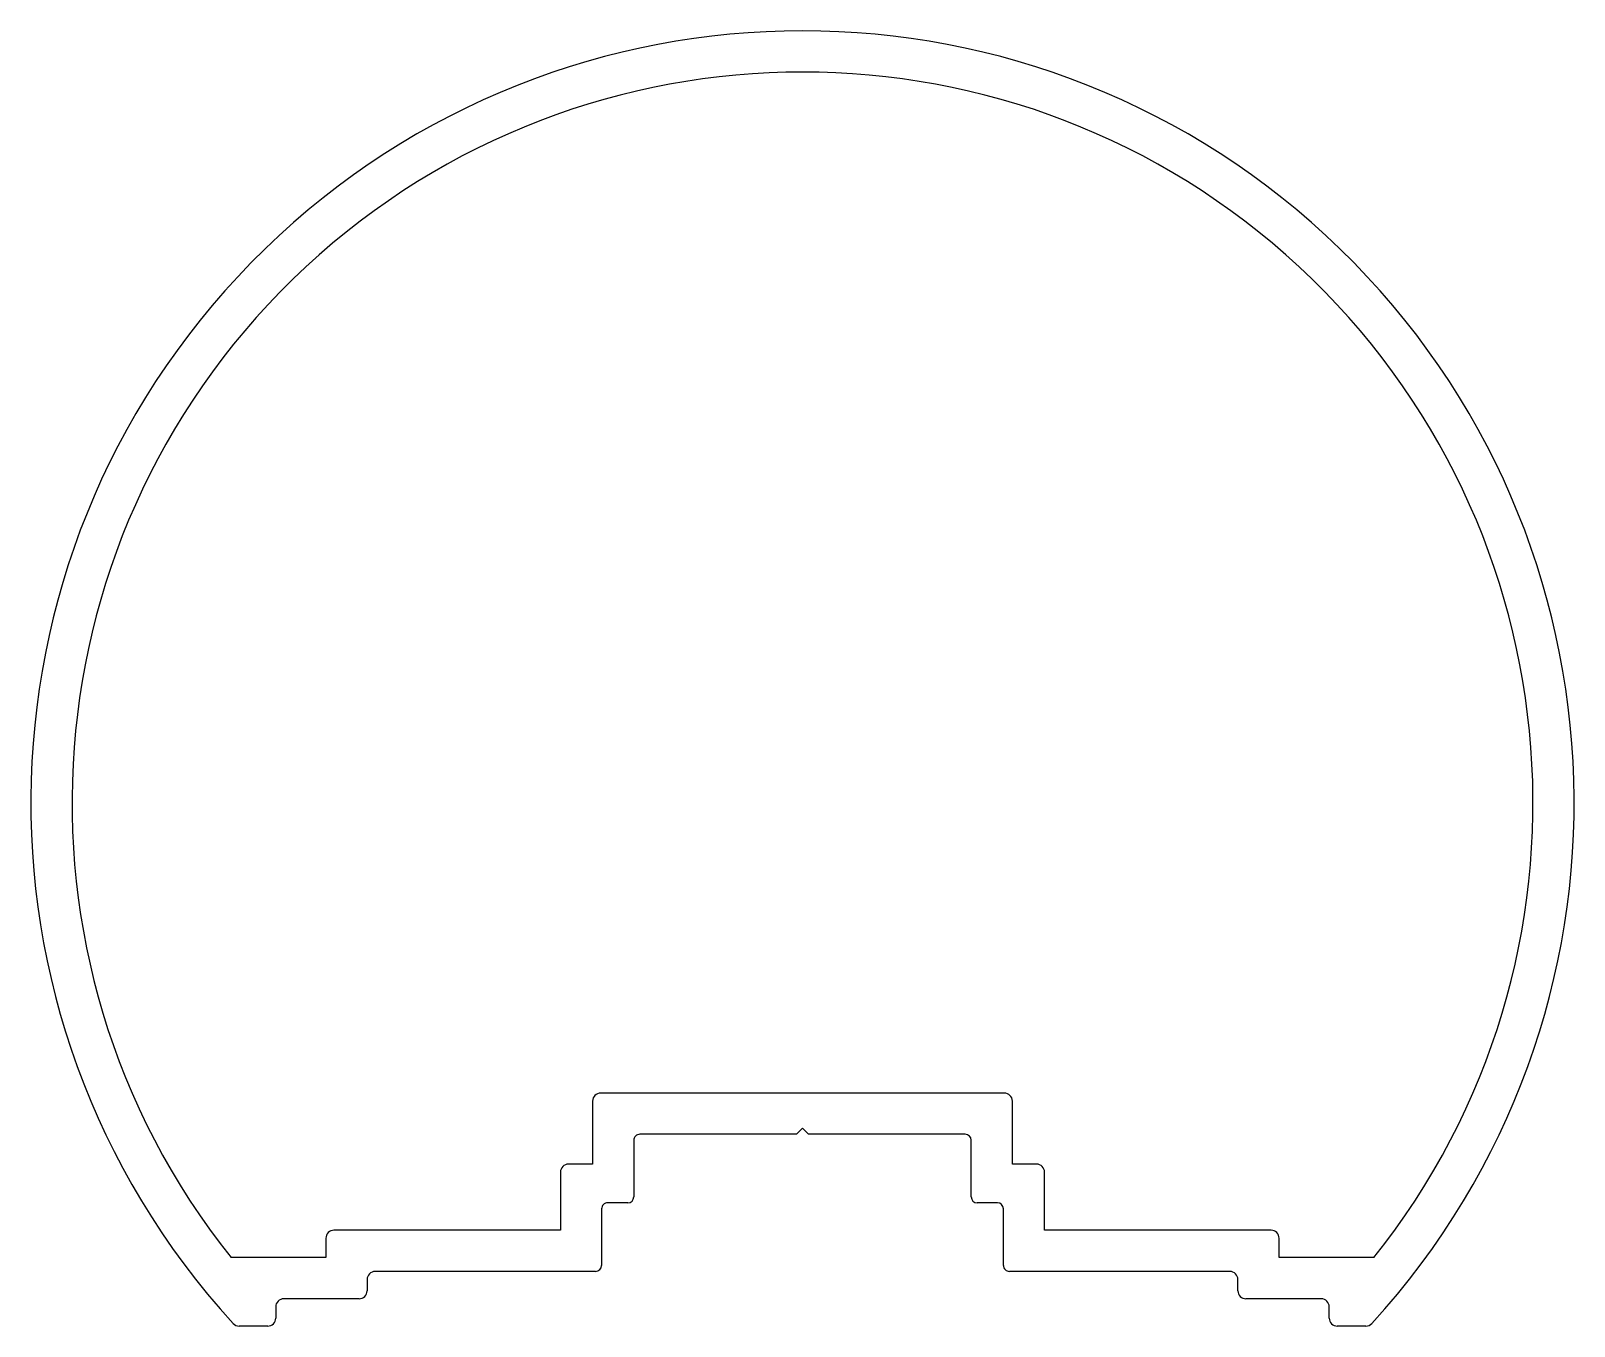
# Model space of a CAD drawing. Extents: x -41 to 35.2, y -29.2 to 34.7.
import ezdxf

# ---------------------------------------------------------------- set-up
doc = ezdxf.new("R2010")
doc.units = 0
doc.header["$MEASUREMENT"] = 0
doc.layers.get('0').update_dxf_attribs({"linetype": 'CONTINUOUS'})

msp = doc.modelspace()

# ---------------------------------------------------------------- linework, layer by layer
for p, q in [((-13.257, -18.127), (-13.257, -21.239)), ((7.07, -17.731), (-12.861, -17.731)), ((7.467, -21.239), (7.467, -18.126)), ((-3.195, -19.763), (-10.925, -19.763)), ((-2.895, -19.463), (-3.195, -19.763)), ((-2.595, -19.763), (-2.895, -19.463)), ((5.135, -19.763), (-2.595, -19.763)), ((-11.225, -20.063), (-11.225, -22.849)), ((5.435, -22.85), (5.435, -20.062)), ((-13.257, -21.239), (-14.451, -21.239)), ((8.66, -21.239), (7.467, -21.239)), ((-14.847, -21.635), (-14.847, -24.504)), ((9.057, -24.504), (9.057, -21.635)), ((-12.815, -23.45), (-12.815, -26.236)), ((-11.525, -23.149), (-12.515, -23.149)), ((6.725, -23.149), (5.735, -23.149)), ((7.025, -26.236), (7.025, -23.448)), ((-26.427, -24.901), (-26.427, -25.854)), ((-14.847, -24.504), (-26.03, -24.504)), ((20.24, -24.504), (9.057, -24.504)), ((20.637, -25.854), (20.637, -24.9)), ((-26.427, -25.854), (-31.112, -25.854)), ((25.321, -25.854), (20.637, -25.854)), ((-13.115, -26.536), (-23.999, -26.536)), ((7.025, -26.236), (7.025, -26.236)), ((18.209, -26.536), (7.325, -26.536)), ((-24.395, -26.934), (-24.395, -27.49)), ((18.605, -27.492), (18.605, -26.933)), ((-24.791, -27.886), (-28.509, -27.886)), ((22.719, -27.886), (19.001, -27.886)), ((-28.906, -28.284), (-28.906, -28.84)), ((23.115, -28.84), (23.115, -28.283)), ((-29.302, -29.236), (-30.712, -29.236)), ((24.922, -29.236), (23.511, -29.236))]:
    msp.add_line(p, q)
for centre, radius, start, end in [((-2.895, -3.388), 38.1, 317.543, 222.45708), ((-2.895, -3.388), 36.068, 321.47282, 218.52685), ((-12.86, -18.127), 0.397, 90.06219, 180), ((7.07, -18.127), 0.397, 0.15704, 90.06219), ((-10.925, -20.063), 0.3, 90, 180.07418), ((5.135, -20.063), 0.3, 0.1934, 90), ((-14.45, -21.635), 0.397, 90.08691, 180), ((8.66, -21.635), 0.397, 0.07541, 90), ((-11.525, -22.849), 0.3, 270.06084, 360), ((5.735, -22.85), 0.3, 180.12685, 270.02599), ((-12.515, -23.449), 0.3, 90, 180.10497), ((6.725, -23.449), 0.3, 0.195, 90), ((-26.03, -24.901), 0.397, 89.99979, 180), ((20.24, -24.901), 0.397, 0.17232, 89.99979), ((-23.999, -26.932), 0.396, 90, 180.23729), ((-13.115, -26.236), 0.3, 270, 0), ((7.325, -26.236), 0.3, 180, 270.01514), ((18.209, -26.933), 0.396, 359.9993, 90), ((-28.509, -28.282), 0.396, 90, 180.23908), ((-24.791, -27.49), 0.396, 270, 359.9991), ((19.001, -27.49), 0.396, 180.32499, 269.99999), ((22.719, -28.283), 0.396, 0.00089, 89.99686), ((-29.302, -28.84), 0.396, 270, 0), ((23.511, -28.84), 0.396, 180.00245, 270.00051), ((-30.712, -28.839), 0.397, 222.45708, 270), ((24.922, -28.839), 0.397, 270.00051, 317.543)]:
    msp.add_arc(centre, radius, start, end)

doc.saveas('drawing.dxf')
